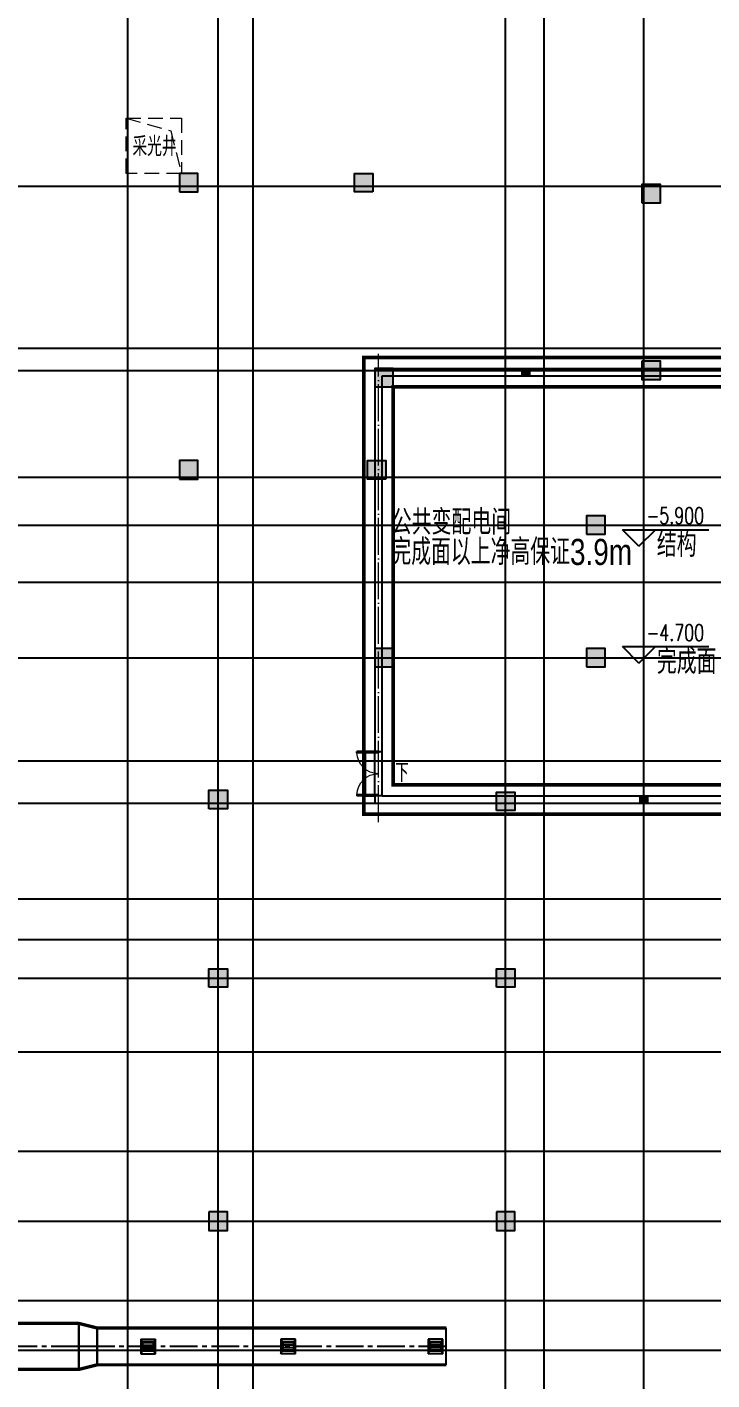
# Model space of a CAD drawing. Extents: x 369444 to 684549, y -549309 to 575337.
# Drawn here: x 492737 to 511324, y 298847 to 335579 of the extents above; entities that cross this region are included whole.
import ezdxf

# ---------------------------------------------------------------- set-up
doc = ezdxf.new("R2010")
doc.units = 0
doc.header["$LTSCALE"] = 1000
doc.header["$MEASUREMENT"] = 0
for name, pattern in [('_DASH', [0.6, 0.4, -0.2]), ('CENTER2', [1.125, 0.75, -0.125, 0.125, -0.125]), ('DASH', [0.35, 0.25, -0.1]), ('DOTE', [2.42, 2, -0.2, 0.02, -0.2])]:
    doc.linetypes.add(name, pattern=pattern)
for name, color, linetype, lineweight in [('0-地库顶板开洞', 211, 'Continuous', 0), ('DOTE2', 122, 'DOTE', 9), ('TEXT', 7, 'Continuous', 13)]:
    doc.layers.add(name, color=color, linetype=linetype, lineweight=lineweight)
for name, color, linetype in [('1-标高箭头', 3, 'Continuous'), ('COLUMN', 9, 'Continuous'), ('DOTE', 1, 'Continuous'), ('DUCT-排烟中心线', 5, 'CENTER2'), ('DUCT-排烟法兰', 4, 'Continuous'), ('DUCT-排烟管', 2, 'Continuous'), ('DUCT-排烟管端线', 4, 'Continuous'), ('WALL', 9, 'Continuous'), ('WINDOW', 4, 'Continuous'), ('景观场地标高', 4, 'Continuous'), ('构造柱', 6, 'Continuous'), ('防火分区线', 7, 'Continuous'), ('风管标注', 3, 'Continuous')]:
    doc.layers.add(name, color=color, linetype=linetype)
doc.styles.add('_HZTXT', font='txt.shx', dxfattribs={"width": 0.8, "bigfont": 'HZTXT.shx'})
doc.styles.add('_TCH_DIM', font='SIMPLEX', dxfattribs={"bigfont": 'GBCBIG'})
doc.styles.add('HNSJY', font='hnsjy-07.shx', dxfattribs={"width": 0.8, "bigfont": 'hnsjy-hz.shx'})

# ---------------------------------------------------------------- blocks, each defined once
blk = doc.blocks.new('A$C47E9097D')
at = {"layer": '构造柱'}
for points in [[(125850, -144200), (125650, -144200), (125650, -144400), (125850, -144400)], [(129050, -155800), (128850, -155800), (128850, -156000), (129050, -156000)]]:
    blk.add_hatch(color=256, dxfattribs=at).paths.add_polyline_path(points)
for points in [[(125650, -144200), (125850, -144200), (125850, -144400), (125650, -144400)], [(128850, -155800), (129050, -155800), (129050, -156000), (128850, -156000)]]:
    blk.add_lwpolyline(points, close=True, dxfattribs=at)
blk = doc.blocks.new('$DorLib2D$00000002')
for p, q in [((-0.5, 0), (-0.5, 0.4875)), ((-0.475, 0.4875), (-0.5, 0.4875)), ((-0.475, 0), (-0.475, 0.4875)), ((0.475, 0), (0.475, 0.4875)), ((0.475, 0.4875), (0.5, 0.4875)), ((0.5, 0), (0.5, 0.4875)), ((-0.5, 0), (-0.475, 0)), ((0.5, 0), (0.475, 0))]:
    blk.add_line(p, q)
at = {"lineweight": 13}
for centre, start, end in [((-0.4875, 0), 0, 88.53072), ((0.4875, 0), 91.46928, 180)]:
    blk.add_arc(centre, 0.4875, start, end, dxfattribs=at)
blk = doc.blocks.new('column500')
h = blk.add_hatch(color=0)
h.dxf.hatch_style = 1
h.paths.add_polyline_path([(-216381, -381440), (-215881, -381440), (-215881, -380940), (-216381, -380940)])
at = {"color": 0}
blk.add_lwpolyline([(-216381, -381440), (-215881, -381440), (-215881, -380940), (-216381, -380940)], close=True, dxfattribs=at)
blk = doc.blocks.new('车库采光井开洞')
at = {"layer": '0-地库顶板开洞', "linetype": '_DASH'}
blk.add_lwpolyline([(38496570620.999992, 3907825764), (38496570620.999992, 3907827264.000001), (38496572120.999992, 3907827263.999998), (38496572120.999992, 3907825763.999999)], close=True, dxfattribs=at)
blk.add_lwpolyline([(38496570620.999992, 3907827264.000001), (38496571833.459846, 3907826915.785513), (38496572120.999992, 3907825763.999999)], dxfattribs=at)
at = {"layer": '0-地库顶板开洞', "linetype": '_DASH', "style": 'HNSJY', "width": 0.8}
blk.add_text('采光井', height=525, dxfattribs=at).set_placement((38496570794.87101, 3907826233.4361))
blk = doc.blocks.new('车库采光井aaa')
at = {"layer": '0-地库顶板开洞', "lineweight": -2}
blk.add_blockref('车库采光井开洞', (-5726357, -2399684), dxfattribs=at)
blk = doc.blocks.new('N-风管')
at = {"color": 0, "linetype": 'Continuous'}
for p, q in [((38489331779.783546, 3905394430.368574, 2600), (38489332179.783546, 3905394430.368574, 2600)), ((38489335980.664528, 3905394030.368574, 2600), (38489335580.664528, 3905394030.368574, 2600)), ((38489339980.664528, 3905394030.368574, 2600), (38489339580.664528, 3905394030.368574, 2600))]:
    blk.add_line(p, q, dxfattribs=at)
at = {"color": 0}
for p, q in [((38489331779.783546, 3905394430.368574, 2600), (38489331779.783546, 3905394030.368574, 2600)), ((38489331779.783546, 3905394430.368574, 2600), (38489331819.783546, 3905394341.479685, 2600)), ((38489332179.783546, 3905394430.368574, 2600), (38489332131.783546, 3905394341.479685, 2600)), ((38489332179.783546, 3905394030.368574, 2600), (38489332179.783546, 3905394430.368574, 2600)), ((38489335580.664528, 3905394430.368574, 2600), (38489335628.664528, 3905394341.479685, 2600)), ((38489335980.664528, 3905394430.368574, 2600), (38489335580.664528, 3905394430.368574, 2600)), ((38489335580.664528, 3905394430.368574, 2600), (38489335580.664528, 3905394030.368574, 2600)), ((38489335940.664528, 3905394341.479685, 2600), (38489335980.664528, 3905394430.368574, 2600)), ((38489335980.664528, 3905394030.368574, 2600), (38489335980.664528, 3905394430.368574, 2600)), ((38489339580.664528, 3905394430.368574, 2600), (38489339628.664528, 3905394341.479685, 2600)), ((38489339980.664528, 3905394430.368574, 2600), (38489339580.664528, 3905394430.368574, 2600)), ((38489339580.664528, 3905394430.368574, 2600), (38489339580.664528, 3905394030.368574, 2600)), ((38489339940.664528, 3905394341.479685, 2600), (38489339980.664528, 3905394430.368574, 2600)), ((38489339980.664528, 3905394030.368574, 2600), (38489339980.664528, 3905394430.368574, 2600)), ((38489331819.783546, 3905394119.257463, 2600), (38489331779.783546, 3905394030.368574, 2600)), ((38489331779.783546, 3905394030.368574, 2600), (38489332179.783546, 3905394030.368574, 2600)), ((38489331819.783546, 3905394267.405611, 2600), (38489332131.783546, 3905394267.405611, 2600)), ((38489331819.783546, 3905394193.331537, 2600), (38489332131.783546, 3905394193.331537, 2600)), ((38489332179.783546, 3905394030.368574, 2600), (38489332131.783546, 3905394119.257463, 2600)), ((38489335580.664528, 3905394030.368574, 2600), (38489335628.664528, 3905394119.257463, 2600)), ((38489335940.664528, 3905394267.405611, 2600), (38489335628.664528, 3905394267.405611, 2600)), ((38489335940.664528, 3905394193.331537, 2600), (38489335628.664528, 3905394193.331537, 2600)), ((38489335980.664528, 3905394030.368574, 2600), (38489335940.664528, 3905394119.257463, 2600)), ((38489339580.664528, 3905394030.368574, 2600), (38489339628.664528, 3905394119.257463, 2600)), ((38489339940.664528, 3905394267.405611, 2600), (38489339628.664528, 3905394267.405611, 2600)), ((38489339940.664528, 3905394193.331537, 2600), (38489339628.664528, 3905394193.331537, 2600)), ((38489339980.664528, 3905394030.368574, 2600), (38489339940.664528, 3905394119.257463, 2600))]:
    blk.add_line(p, q, dxfattribs=at)
at = {"color": 0, "lineweight": 40}
for p, q in [((38489331819.783546, 3905394341.479685, 2600), (38489331819.783546, 3905394119.257463, 2600)), ((38489332131.783546, 3905394341.479685, 2600), (38489331819.783546, 3905394341.479685, 2600)), ((38489332131.783546, 3905394119.257463, 2600), (38489332131.783546, 3905394341.479685, 2600)), ((38489335628.664528, 3905394341.479685, 2600), (38489335628.664528, 3905394119.257463, 2600)), ((38489335628.664528, 3905394341.479685, 2600), (38489335940.664528, 3905394341.479685, 2600)), ((38489335940.664528, 3905394119.257463, 2600), (38489335940.664528, 3905394341.479685, 2600)), ((38489339628.664528, 3905394341.479685, 2600), (38489339628.664528, 3905394119.257463, 2600)), ((38489339628.664528, 3905394341.479685, 2600), (38489339940.664528, 3905394341.479685, 2600)), ((38489339940.664528, 3905394119.257463, 2600), (38489339940.664528, 3905394341.479685, 2600)), ((38489332131.783546, 3905394119.257463, 2600), (38489331819.783546, 3905394119.257463, 2600)), ((38489335628.664528, 3905394119.257463, 2600), (38489335940.664528, 3905394119.257463, 2600)), ((38489339628.664528, 3905394119.257463, 2600), (38489339940.664528, 3905394119.257463, 2600))]:
    blk.add_line(p, q, dxfattribs=at)
at = {"layer": 'DUCT-排烟中心线', "color": 0}
for p, q in [((38489330093.96006, 3905394230.368574), (38489318555.868156, 3905394230.368562)), ((38489330594.160072, 3905394230.368574), (38489330094.160072, 3905394230.368574)), ((38489340070.959229, 3905394230.368574), (38489330594.360069, 3905394230.368574))]:
    blk.add_line(p, q, dxfattribs=at)
at = {"layer": 'DUCT-排烟法兰', "color": 0}
for p, q in [((38489330094.060066, 3905394885.368574), (38489330094.060066, 3905393575.368574)), ((38489330594.260071, 3905394760.368574), (38489330594.260071, 3905393700.368574))]:
    blk.add_line(p, q, dxfattribs=at)
at = {"layer": 'DUCT-排烟管', "color": 0, "const_width": 90}
for points in [[(38489330093.96006, 3905394855.368574), (38489318555.868156, 3905394855.368562)], [(38489330594.160072, 3905394730.368574), (38489330094.160072, 3905394855.368574)], [(38489340070.959229, 3905394730.368574), (38489330594.360069, 3905394730.368574)], [(38489318555.868156, 3905393605.368562), (38489330093.96006, 3905393605.368574)], [(38489330594.160072, 3905393730.368574), (38489330094.160072, 3905393605.368574)], [(38489330594.360069, 3905393730.368574), (38489340070.959229, 3905393730.368574)]]:
    blk.add_lwpolyline(points, dxfattribs=at)
at = {"layer": 'DUCT-排烟管端线', "color": 0}
for p, q in [((38489330093.96006, 3905393605.368574), (38489330093.96006, 3905394855.368574)), ((38489330094.160072, 3905394855.368574), (38489330094.160072, 3905393605.368574)), ((38489330594.160072, 3905393730.368574), (38489330594.160072, 3905394730.368574)), ((38489330594.360069, 3905394730.368574), (38489330594.360069, 3905393730.368574)), ((38489340070.959229, 3905393730.368574), (38489340070.959229, 3905394730.368574))]:
    blk.add_line(p, q, dxfattribs=at)

msp = doc.modelspace()

# ---------------------------------------------------------------- linework, layer by layer
at = {"layer": '1-标高箭头', "linetype": 'ByBlock', "lineweight": -2}
msp.add_lwpolyline([(502571.8, 315346.7, 0, 0, 0), (502364.5, 315346.7, 120, 0, 0), (501914.5, 315346.7, 0, 0, 0)], format="xyseb", dxfattribs=at)
at = {"layer": 'DOTE', "color": 8}
for p, q in [((495474.5, 261807), (495474.5, 476704.8)), ((497924.5, 59364.2), (497924.5, 476704.8)), ((498874.5, 59364.2), (498874.5, 476704.8)), ((505724.5, 59364.2), (505724.5, 476704.8)), ((506774.5, 59364.2), (506774.5, 476704.8)), ((509474.5, 261807), (509474.5, 476704.8))]:
    msp.add_line(p, q, dxfattribs=at)
at = {"layer": 'DOTE', "color": 8, "lineweight": -2}
for p, q in [((377844.4, 331257), (624570.9, 331257)), ((377844.4, 326857), (624570.9, 326857)), ((377844.4, 326257.1), (624570.9, 326257.1)), ((377844.4, 323357), (624570.9, 323357)), ((377844.4, 322056.9), (624570.9, 322056.9)), ((377844.4, 320507), (624570.9, 320507)), ((377844.4, 318456.9), (624570.9, 318456.9)), ((377844.4, 315657), (624570.9, 315657)), ((377844.4, 314506.9), (624570.9, 314506.9)), ((377844.4, 311907), (624570.9, 311907)), ((377844.4, 310807), (624570.9, 310807)), ((377844.4, 309757), (624570.9, 309757)), ((377844.4, 307757), (624570.9, 307757)), ((377844.4, 305057), (624570.9, 305057)), ((377844.4, 303157), (624570.9, 303157)), ((377844.4, 301006.9), (624570.9, 301006.9)), ((377844.4, 299657), (624570.9, 299657))]:
    msp.add_line(p, q, dxfattribs=at)
at = {"layer": 'DOTE2', "linetype": 'DOTE', "ltscale": 0.5}
msp.add_lwpolyline([(502274.5, 313993.2), (502274.5, 326711.2)], dxfattribs=at)
at = {"layer": 'WALL', "linetype": 'ByBlock'}
for p, q in [((502174.5, 326307), (502174.5, 315907)), ((502174.5, 326307), (517524.5, 326307)), ((502374.5, 315907), (502374.5, 326107)), ((502374.5, 326107), (517724.5, 326107)), ((502174.5, 315907), (502374.5, 315907)), ((502374.5, 314707), (502174.5, 314707)), ((502174.5, 314707), (502174.5, 314507)), ((502174.5, 314507), (513524.5, 314507)), ((502374.5, 314707), (513624.5, 314707))]:
    msp.add_line(p, q, dxfattribs=at)
at = {"layer": 'WINDOW'}
for p, q in [((502174.5, 314707), (502174.5, 315907)), ((502374.5, 314707), (502374.5, 315907))]:
    msp.add_line(p, q, dxfattribs=at)
at = {"layer": 'WINDOW', "linetype": 'ByBlock', "lineweight": -2, "ltscale": 6}
msp.add_lwpolyline([(502174.5, 315907), (501914.5, 315907), (501914.5, 314707), (502174.5, 314707)], dxfattribs=at)
at = {"layer": '景观场地标高'}
for p, q in [((509343.1, 321482.7), (508893.1, 321932.7)), ((508893.1, 321932.7), (511240.6, 321932.7)), ((509343.1, 321482.7), (509793.1, 321932.7)), ((509343.1, 318306.3), (508893.1, 318756.3)), ((508893.1, 318756.3), (511240.6, 318756.3)), ((509343.1, 318306.3), (509793.1, 318756.3))]:
    msp.add_line(p, q, dxfattribs=at)
at = {"layer": '防火分区线', "color": 2, "linetype": 'DASH', "ltscale": 8, "const_width": 100}
for points in [[(517224.5, 326607), (501874.5, 326607), (501874.5, 314207), (513228, 314207)], [(518024.5, 325807), (502674.5, 325807), (502674.5, 315007), (514028.2, 315007)]]:
    msp.add_lwpolyline(points, dxfattribs=at)
at = {"layer": '防火分区线', "color": 130, "linetype": 'DASH', "ltscale": 8, "const_width": 100}
for points in [[(517224.5, 326607), (501874.5, 326607), (501874.5, 314207), (513228, 314207)], [(518024.5, 325807), (502674.5, 325807), (502674.5, 315007), (514028.2, 315007)]]:
    msp.add_lwpolyline(points, dxfattribs=at)

# ---------------------------------------------------------------- block references
at = {"layer": '0-地库顶板开洞', "lineweight": -2}
msp.add_blockref('车库采光井aaa', (-38490348839.6, -3905094473.4), dxfattribs=at)
at = {"layer": 'COLUMN', "color": 8}
for p in [(713255.4, 712546.9), (725805.4, 712246.9), (718555.4, 707247), (713255.4, 704746.9), (724305.4, 703246.8), (718555.4, 699646.8), (724305.4, 699646.8)]:
    msp.add_blockref('column500', p, dxfattribs=at)
at = {"layer": 'COLUMN', "color": 8, "xscale": -1}
for p, rotation in [((285743.6, 712546.9), 359.9999999998913), ((286093.6, 704746.9), 359.9999999998913), ((879114.4, 530737.9), 270), ((886914.4, 530687.9), 270), ((879114.4, 525887.9), 270), ((886914.4, 525887.9), 270)]:
    msp.add_blockref('column500', p, dxfattribs=dict(at, rotation=rotation))
at = {"layer": 'COLUMN', "color": 8, "rotation": 270}
for p in [(890864.4, 110126.2), (879114.4, 87026.1), (886914.4, 87026.1)]:
    msp.add_blockref('column500', p, dxfattribs=at)
at = {"layer": 'WINDOW', "xscale": -1200, "yscale": 1200, "zscale": -1200, "rotation": 90}
msp.add_blockref('$DorLib2D$00000002', (502274.5, 315307), dxfattribs=at)
at = {"layer": '构造柱', "ltscale": 6}
msp.add_blockref('A$C47E9097D', (380524.5, 470507), dxfattribs=at)
at = {"layer": '风管标注', "color": 8}
msp.add_blockref('N-风管', (-38488835956.2, -3905094473.4), dxfattribs=at)

# ---------------------------------------------------------------- texts
at = {"layer": '1-标高箭头', "color": 7, "linetype": 'ByBlock', "style": '_TCH_DIM'}
msp.add_text('下', height=506.4, dxfattribs=at).set_placement((502729.3, 315084.2))
at = {"layer": 'TEXT', "color": 3, "width": 0.8}
for s, height, style, p in [('公共变配电间', 675, '_HZTXT', (502635.2, 321800.1)), ('完成面以上净高保证3.9m', 708.75, 'HNSJY', (502623.7, 320974))]:
    msp.add_text(s, height=height, dxfattribs=dict(at, style=style)).set_placement(p)
at = {"layer": 'TEXT', "color": 4, "style": '_HZTXT', "width": 0.8}
for s, p in [('结构', (509830.1, 321193.7)), ('完成面', (509830.1, 318017.4))]:
    msp.add_text(s, height=675, dxfattribs=at).set_placement(p)
at = {"layer": '景观场地标高', "color": 7, "style": '_TCH_DIM', "width": 0.705882}
for s, p in [('-5.900', (509545.6, 322090.2)), ('-4.700', (509545.6, 318913.8))]:
    msp.add_text(s, height=446.25, dxfattribs=at).set_placement(p)

doc.saveas('drawing.dxf')
